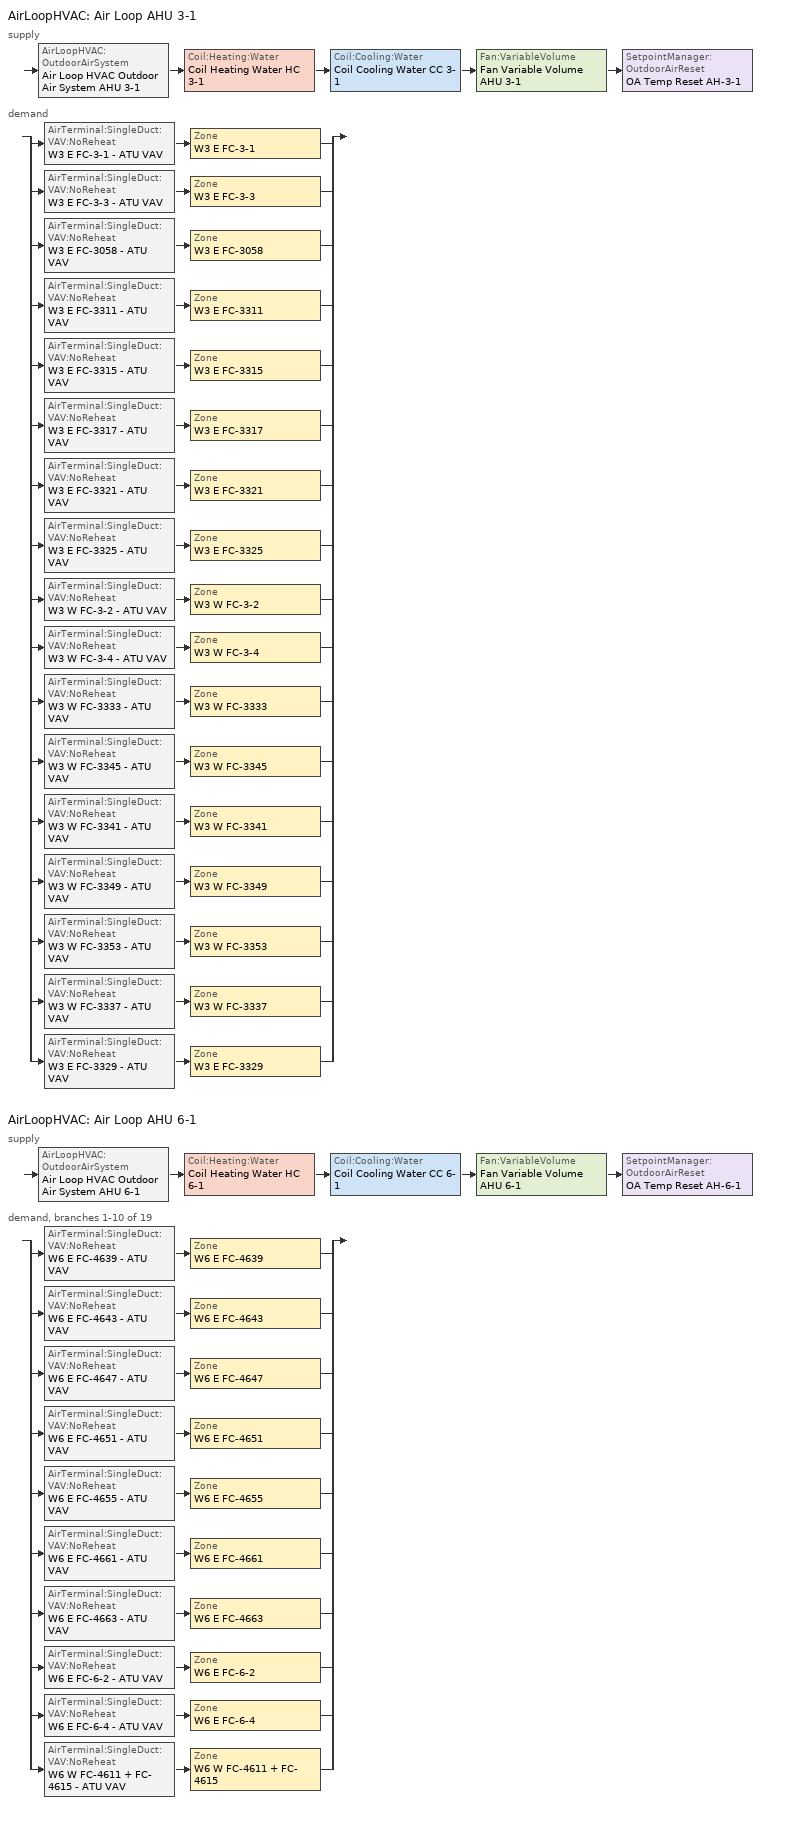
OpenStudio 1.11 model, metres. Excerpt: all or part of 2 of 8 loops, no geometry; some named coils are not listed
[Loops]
AirLoopHVAC 'Air Loop AHU 3-1'
 supply: AirLoopHVAC:OutdoorAirSystem 'Air Loop HVAC Outdoor Air System AHU 3-1' > Coil:Heating:Water 'Coil Heating Water HC 3-1' > Coil:Cooling:Water 'Coil Cooling Water CC 3-1' > Fan:VariableVolume 'Fan Variable Volume AHU 3-1' > SetpointManager:OutdoorAirReset 'OA Temp Reset AH-3-1'
 demand: split
  | AirTerminal:SingleDuct:VAV:NoReheat 'W3 E FC-3-1 - ATU VAV' > Zone 'W3 E FC-3-1'
  | AirTerminal:SingleDuct:VAV:NoReheat 'W3 E FC-3-3 - ATU VAV' > Zone 'W3 E FC-3-3'
  | AirTerminal:SingleDuct:VAV:NoReheat 'W3 E FC-3058 - ATU VAV' > Zone 'W3 E FC-3058'
  | AirTerminal:SingleDuct:VAV:NoReheat 'W3 E FC-3311 - ATU VAV' > Zone 'W3 E FC-3311'
  | AirTerminal:SingleDuct:VAV:NoReheat 'W3 E FC-3315 - ATU VAV' > Zone 'W3 E FC-3315'
  | AirTerminal:SingleDuct:VAV:NoReheat 'W3 E FC-3317 - ATU VAV' > Zone 'W3 E FC-3317'
  | AirTerminal:SingleDuct:VAV:NoReheat 'W3 E FC-3321 - ATU VAV' > Zone 'W3 E FC-3321'
  | AirTerminal:SingleDuct:VAV:NoReheat 'W3 E FC-3325 - ATU VAV' > Zone 'W3 E FC-3325'
  | AirTerminal:SingleDuct:VAV:NoReheat 'W3 W FC-3-2 - ATU VAV' > Zone 'W3 W FC-3-2'
  | AirTerminal:SingleDuct:VAV:NoReheat 'W3 W FC-3-4 - ATU VAV' > Zone 'W3 W FC-3-4'
  | AirTerminal:SingleDuct:VAV:NoReheat 'W3 W FC-3333 - ATU VAV' > Zone 'W3 W FC-3333'
  | AirTerminal:SingleDuct:VAV:NoReheat 'W3 W FC-3345 - ATU VAV' > Zone 'W3 W FC-3345'
  | AirTerminal:SingleDuct:VAV:NoReheat 'W3 W FC-3341 - ATU VAV' > Zone 'W3 W FC-3341'
  | AirTerminal:SingleDuct:VAV:NoReheat 'W3 W FC-3349 - ATU VAV' > Zone 'W3 W FC-3349'
  | AirTerminal:SingleDuct:VAV:NoReheat 'W3 W FC-3353 - ATU VAV' > Zone 'W3 W FC-3353'
  | AirTerminal:SingleDuct:VAV:NoReheat 'W3 W FC-3337 - ATU VAV' > Zone 'W3 W FC-3337'
  | AirTerminal:SingleDuct:VAV:NoReheat 'W3 E FC-3329 - ATU VAV' > Zone 'W3 E FC-3329'
AirLoopHVAC 'Air Loop AHU 6-1'
 supply: AirLoopHVAC:OutdoorAirSystem 'Air Loop HVAC Outdoor Air System AHU 6-1' > Coil:Heating:Water 'Coil Heating Water HC 6-1' > Coil:Cooling:Water 'Coil Cooling Water CC 6-1' > Fan:VariableVolume 'Fan Variable Volume AHU 6-1' > SetpointManager:OutdoorAirReset 'OA Temp Reset AH-6-1'
 demand, branches 1-10 of 19: split
  | AirTerminal:SingleDuct:VAV:NoReheat 'W6 E FC-4639 - ATU VAV' > Zone 'W6 E FC-4639'
  | AirTerminal:SingleDuct:VAV:NoReheat 'W6 E FC-4643 - ATU VAV' > Zone 'W6 E FC-4643'
  | AirTerminal:SingleDuct:VAV:NoReheat 'W6 E FC-4647 - ATU VAV' > Zone 'W6 E FC-4647'
  | AirTerminal:SingleDuct:VAV:NoReheat 'W6 E FC-4651 - ATU VAV' > Zone 'W6 E FC-4651'
  | AirTerminal:SingleDuct:VAV:NoReheat 'W6 E FC-4655 - ATU VAV' > Zone 'W6 E FC-4655'
  | AirTerminal:SingleDuct:VAV:NoReheat 'W6 E FC-4661 - ATU VAV' > Zone 'W6 E FC-4661'
  | AirTerminal:SingleDuct:VAV:NoReheat 'W6 E FC-4663 - ATU VAV' > Zone 'W6 E FC-4663'
  | AirTerminal:SingleDuct:VAV:NoReheat 'W6 E FC-6-2 - ATU VAV' > Zone 'W6 E FC-6-2'
  | AirTerminal:SingleDuct:VAV:NoReheat 'W6 E FC-6-4 - ATU VAV' > Zone 'W6 E FC-6-4'
  | AirTerminal:SingleDuct:VAV:NoReheat 'W6 W FC-4611 + FC-4615 - ATU VAV' > Zone 'W6 W FC-4611 + FC-4615'
[Sizing:Zone] Zone Cooling Design Supply Air Temperature Input Method=SupplyAirTemperature; Zone Cooling Design Supply Air Temperature {C}=11.1111; Zone Cooling Design Supply Air Temperature Difference {deltaC}=11.11; Zone Heating Design Supply Air Temperature Input Method=SupplyAirTemperature; Zone Heating Design Supply Air Temperature {C}=31.1111; Zone Heating Design Supply Air Temperature Difference {deltaC}=11.11; Zone Cooling Design Supply Air Humidity Ratio {kg-H2O/kg-air}=0.0085; Zone Heating Design Supply Air Humidity Ratio {kg-H2O/kg-air}=0.008; Heating Design Air Flow Method=DesignDay; Account for Dedicated Outdoor Air System=No; Dedicated Outdoor Air System Control Strategy=NeutralSupplyAir; Dedicated Outdoor Air Low Setpoint Temperature for Design {C}=Autosize; Dedicated Outdoor Air High Setpoint Temperature for Design {C}=Autosize
Name | Zone Heating Sizing Factor | Cooling Design Air Flow Method
W3 E FC-3-1; W3 E FC-3-3; W3 E FC-3315; W3 E FC-3321; W3 E FC-3325; W3 W FC-3333; W3 W FC-3341; W3 W FC-3349; W3 W FC-3-4; W3 W FC-3353; W3 W FC-3-2; W6 W FC-4611 + FC-4615; W6 E FC-4639; W6 E FC-4643; W6 E FC-4647; W6 E FC-4651; W6 E FC-4655; W6 E FC-6-4; W6 E FC-6-2; W6 E FC-4663; W6 E FC-4661; W3 E FC-3058
W3 E FC-3317; W3 W FC-3345 | 1
W3 W FC-3337 | 1 | DesignDay
W3 E FC-3329 |  | DesignDay
[Zone equipment]
W3 E FC-3-1: W3 E FC-3-1 - FCU, Convective Baseboard - W3 E, Fan Zone Exhaust EF 3-5 Restroom, W3 E FC-3-1 - ATU VAV
W3 E FC-3-3: W3 E FC-3-3 - FCU, W3 E FC-3-3 - ATU VAV
W3 E FC-3315: W3 E FC-3315 - FCU, W3 E FC-3315 - ATU VAV
W3 E FC-3317: W3 E FC-3317 - FCU, W3 E FC-3317 - ATU VAV
W3 E FC-3321: W3 E FC-3321 - FCU, W3 E FC-3321 - ATU VAV, Fan Zone Exhaust BIBO 3321 Lab
W3 E FC-3325: W3 E FC-3325 - FCU, W3 E FC-3325 - ATU VAV
W3 W FC-3333: W3 W FC-3333 - FCU, W3 W FC-3333 - ATU VAV
W3 W FC-3345: W3 W FC-3345 - FCU, W3 W FC-3345 - ATU VAV
W3 W FC-3341: W3 W FC-3341 - FCU, W3 W FC-3341 - ATU VAV
W3 W FC-3349: W3 W FC-3349 - FCU, W3 W FC-3349 - ATU VAV, Fan Zone Exhaust BIBO 3349 Lab
W3 W FC-3-4: W3 W FC-3-4 - FCU, W3 W FC-3-4 - ATU VAV
W3 W FC-3353: W3 W FC-3353 - FCU, W3 W FC-3353 - ATU VAV
W3 W FC-3-2: W3 W FC-3-2 - FCU, Convective Baseboard - W3 W, W3 W FC-3-2 - ATU VAV
W6 W FC-4611 + FC-4615: W6 W FC-4611 + FC-4615 - FCU, W6 W FC-4611 + FC-4615 - ATU VAV
W6 E FC-4639: W6 E FC-4639 - FCU, W6 E FC-4639 - ATU VAV
W6 E FC-4643: W6 E FC-4643 - FCU, W6 E FC-4643 - ATU VAV
W6 E FC-4647: W6 E FC-4647 - FCU, Fan Zone Exhaust BIBO 4647 Lab, W6 E FC-4647 - ATU VAV
W6 E FC-4651: W6 E FC-4651 - FCU, W6 E FC-4651 - ATU VAV
W6 E FC-4655: W6 E FC-4655 - FCU, W6 E FC-4655 - ATU VAV
W6 E FC-6-4: W6 E FC-6-4 - FCU, W6 E FC-6-4 - ATU VAV
W6 E FC-6-2: W6 E FC-6-2 - FCU, Convective Baseboard Water - W6 E, W6 E FC-6-2 - ATU VAV
W6 E FC-4663: W6 E FC-4663 - FCU, W6 E FC-4663 - ATU VAV
W6 E FC-4661: W6 E FC-4661 - FCU, W6 E FC-4661 - ATU VAV
W3 E FC-3058: W3 E FC-3058 - FCU, W3 E FC-3058 - ATU VAV
W3 W FC-3337: W3 W FC-3337 - FCU, W3 W FC-3337 - ATU VAV, Fan Zone Exhaust BIBO 3337 Lab
W3 E FC-3329: W3 E FC-3329 - FCU, W3 E FC-3329 - ATU VAV
[AirLoopHVAC] Availability Schedule=Always On Discrete
Name | Availability Manager | Design Supply Air Flow Rate {m3/s}
Air Loop AHU 3-1 | Availability Manager Night Cycle 1 | Autosize
Air Loop AHU 6-1 | Availability Manager Night Cycle 2 | AutoSize
[AvailabilityManager:NightCycle] Control Type=CycleOnAnyZoneFansOnly
Availability Manager Night Cycle 1; Availability Manager Night Cycle 2
[Sizing:System] Type of Load to Size On=VentilationRequirement; Design Outdoor Air Flow Rate {m3/s}=Autosize; Preheat Design Temperature {C}=7; Preheat Design Humidity Ratio {kg-H2O/kg-Air}=0.008; Precool Design Temperature {C}=12.8; Precool Design Humidity Ratio {kg-H2O/kg-Air}=0.008; Central Cooling Design Supply Air Temperature {C}=12.8; Central Heating Design Supply Air Temperature {C}=16.7; Sizing Option=NonCoincident; 100% Outdoor Air in Cooling=Yes; 100% Outdoor Air in Heating=Yes; Central Cooling Design Supply Air Humidity Ratio {kg-H2O/kg-Air}=0.0085; Central Heating Design Supply Air Humidity Ratio {kg-H2O/kg-Air}=0.008; Cooling Design Air Flow Method=DesignDay; Cooling Design Air Flow Rate {m3/s}=0; Heating Design Air Flow Method=DesignDay; Heating Design Air Flow Rate {m3/s}=0; System Outdoor Air Method=VentilationRateProcedure; Zone Maximum Outdoor Air Fraction=1; Cooling Supply Air Flow Rate Per Floor Area {m3/s-m2}=0.00996765; Cooling Fraction of Autosized Cooling Supply Air Flow Rate=1; Cooling Supply Air Flow Rate Per Unit Cooling Capacity {m3/s-W}=3.94755e-05; Heating Supply Air Flow Rate Per Floor Area {m3/s-m2}=0.00996765; Heating Fraction of Autosized Heating Supply Air Flow Rate=1; Heating Fraction of Autosized Cooling Supply Air Flow Rate=1; Heating Supply Air Flow Rate Per Unit Heating Capacity {m3/s-W}=3.15882e-05; Cooling Design Capacity Method=CoolingDesignCapacity; Cooling Design Capacity {W}=Autosize; Cooling Design Capacity Per Floor Area {W/m2}=234.7; Fraction of Autosized Cooling Design Capacity=1; Heating Design Capacity Method=HeatingDesignCapacity; Heating Design Capacity {W}=Autosize; Heating Design Capacity Per Floor Area {W/m2}=157; Fraction of Autosized Heating Design Capacity=1; Central Cooling Capacity Control Method=OnOff
Name | Minimum System Air Flow Ratio
Air Loop AHU 3-1 | 0.25
Air Loop AHU 6-1 | 0.2083
[Coil:Cooling:Water]
Coil Cooling Water CC 6-1: Availability Schedule=Always On Discrete; Design Water Flow Rate {m3/s}=Autosize; Design Air Flow Rate {m3/s}=11.3267; Design Inlet Water Temperature {C}=6.66667; Design Inlet Air Temperature {C}=40.5556; Design Outlet Air Temperature {C}=10.5556
[Coil:Heating:Water]
Coil Heating Water HC 6-1: Availability Schedule=Always On Discrete; Maximum Water Flow Rate {m3/s}=Autosize; Performance Input Method=NominalCapacity; Rated Capacity {W}=300398; Rated Inlet Water Temperature {C}=71.1111; Rated Inlet Air Temperature {C}=-13.8889; Rated Outlet Water Temperature {C}=57.2222; Rated Outlet Air Temperature {C}=12.7778
[Controller:WaterCoil]
Name | Water Coil | Action
Controller Water Coil HC 6-1 | Coil Heating Water HC 6-1 | Normal
Controller Water Coil CC 6-1 | Coil Cooling Water CC 6-1 | Reverse
[AirLoopHVAC:OutdoorAirSystem]
Name | Controller
Air Loop HVAC Outdoor Air System AHU 3-1 | Controller Outdoor Air AHU 3-1
Air Loop HVAC Outdoor Air System AHU 6-1 | Controller Outdoor Air AHU 6-1
[Controller:OutdoorAir] Minimum Outdoor Air Flow Rate {m3/s}=2.35974; Economizer Control Action Type=ModulateFlow; Economizer Maximum Limit Enthalpy {J/kg}=64000; Economizer Minimum Limit Dry-Bulb Temperature {C}=-100; Lockout Type=NoLockout; Minimum Limit Type=FixedMinimum; High Humidity Control=No; Heat Recovery Bypass Control Type=BypassWhenWithinEconomizerLimits
Name | Maximum Outdoor Air Flow Rate {m3/s} | Economizer Control Type | Economizer Maximum Limit Dry-Bulb Temperature {C} | Controller Mechanical Ventilation
Controller Outdoor Air AHU 3-1 | 9.43895 | DifferentialDryBulb | 21.1111 | Controller Mechanical Ventilation 1
Controller Outdoor Air AHU 6-1 | 11.3267 | NoEconomizer | 28 | Controller Mechanical Ventilation 2
[Controller:MechanicalVentilation] Availability Schedule=Always On Discrete 1; Demand Controlled Ventilation=No; System Outdoor Air Method=ZoneSum
Controller Mechanical Ventilation 1; Controller Mechanical Ventilation 2
[Fan:ZoneExhaust] Availability Schedule=Medium Office Bldg Occ; Fan Efficiency=0.6; Pressure Rise {Pa}=0; System Availability Manager Coupling Mode=Decoupled
Name | Maximum Flow Rate {m3/s} | Flow Fraction Schedule
Fan Zone Exhaust EF 3-5 Restroom | 0.377558
Fan Zone Exhaust BIBO 4647 Lab; Fan Zone Exhaust BIBO 3321 Lab; Fan Zone Exhaust BIBO 3337 Lab; Fan Zone Exhaust BIBO 3349 Lab | 0.311485 | 14038 Fume Hood Flow Fraction
[SetpointManager:OutdoorAirReset] Control Variable=Temperature; Setpoint at Outdoor Low Temperature {C}=18.3333; Outdoor Low Temperature {C}=-1.11111; Setpoint at Outdoor High Temperature {C}=12.7778; Outdoor High Temperature {C}=10
OA Temp Reset AH-3-1; OA Temp Reset AH-6-1
[Fan:VariableVolume] Availability Schedule=Always On Discrete; Fan Efficiency=0.6045; Fan Power Minimum Flow Rate Input Method=FixedFlowRate; Fan Power Minimum Flow Fraction=0; Fan Power Minimum Air Flow Rate {m3/s}=2.35974; Motor Efficiency=0.93; Motor In Airstream Fraction=1; Fan Power Coefficient 1=0.0013; Fan Power Coefficient 2=0.147; Fan Power Coefficient 3=0.9506; Fan Power Coefficient 4=-0.0998; Fan Power Coefficient 5=0
Name | Pressure Rise {Pa} | Maximum Flow Rate {m3/s}
Fan Variable Volume AHU 3-1 | 1071.08 | 9.43895
Fan Variable Volume AHU 6-1 | 1095.99 | 11.3267
[AirTerminal:SingleDuct:VAV:NoReheat] Availability Schedule=Always On Discrete 1; Maximum Air Flow Rate {m3/s}=0.389357; Zone Minimum Air Flow Input Method=Constant; Constant Minimum Air Flow Fraction=0.3; Fixed Minimum Air Flow Rate {m3/s}=0.117987; Control For Outdoor Air=No
W3 E FC-3-1 - ATU VAV; W3 E FC-3-3 - ATU VAV; W3 E FC-3058 - ATU VAV; W3 E FC-3311 - ATU VAV; W3 E FC-3315 - ATU VAV; W3 E FC-3317 - ATU VAV; W3 E FC-3325 - ATU VAV; W3 W FC-3-2 - ATU VAV; W3 W FC-3-4 - ATU VAV; W3 W FC-3333 - ATU VAV; W3 W FC-3337 - ATU VAV; W3 W FC-3341 - ATU VAV; W3 W FC-3349 - ATU VAV; W3 W FC-3353 - ATU VAV; W6 E FC-4639 - ATU VAV; W6 E FC-4643 - ATU VAV; W6 E FC-4647 - ATU VAV; W6 E FC-4651 - ATU VAV; W6 E FC-4655 - ATU VAV; W6 E FC-4661 - ATU VAV; W6 E FC-4663 - ATU VAV; W6 E FC-6-4 - ATU VAV; W6 W FC-4611 + FC-4615 - ATU VAV; W3 E FC-3329 - ATU VAV; W3 E FC-3321 - ATU VAV; W6 E FC-6-2 - ATU VAV; W3 W FC-3345 - ATU VAV
[Schedule:Ruleset]
Name | Default Day Schedule | Summer Design Day Schedule | Winter Design Day Schedule
Medium Office Bldg Occ | Medium Office Bldg Occ Default Schedule | Medium Office Bldg Occ Summer Design Day | Medium Office Bldg Occ Winter Design Day
14038 Fume Hood Flow Fraction | Schedule Day 11
[Schedule:Day]
Medium Office Bldg Occ Default Schedule: 6, 0, 0, 7, 0, 0.1, 8, 0, 0.2, 12, 0, 0.95, 13, 0, 0.5, 17, 0, 0.95, 18, 0, 0.7, 20, 0, 0.4, 22, 0, 0.1, 24, 0, 0.05
Medium Office Bldg Occ Summer Design Day: 6, 0, 0, 22, 0, 1, 24, 0, 0.05
Medium Office Bldg Occ Winter Design Day; Medium Office Bldg Occ Rule 1 Day Schedule: 24, 0, 0
Medium Office Bldg Occ Rule 2 Day Schedule: 6, 0, 0, 8, 0, 0.1, 14, 0, 0.5, 17, 0, 0.1, 24, 0, 0
Schedule Day 11: 7, 0, 0.5, 20, 0, 1, 24, 0, 0.5
[Schedule:Rule] Schedule Ruleset=Medium Office Bldg Occ; Apply Monday=No; Apply Tuesday=No; Apply Wednesday=No; Apply Thursday=No; Apply Friday=No; Date Specification Type=DateRange; Start Month=1; Start Day=1; End Month=12; End Day=31
Name | Rule Order | Day Schedule | Apply Sunday | Apply Saturday
Medium Office Bldg Occ Rule 1 | 0 | Medium Office Bldg Occ Rule 1 Day Schedule | Yes | No
Medium Office Bldg Occ Rule 2 | 1 | Medium Office Bldg Occ Rule 2 Day Schedule | No | Yes
[Schedule:Constant] Value=1
Always On Discrete; Always On Discrete 1
